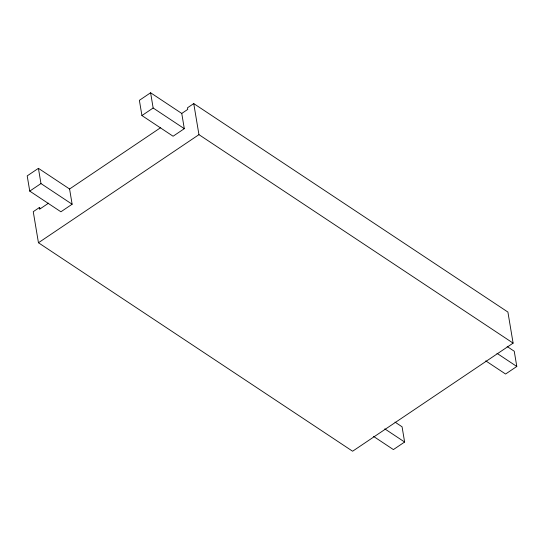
<?xml version="1.0" encoding="UTF-8"?>
<svg xmlns="http://www.w3.org/2000/svg" width="544" height="544" viewBox="0 0 544 544"><rect width="100%" height="100%" fill="white"/><g stroke="black" fill="none" stroke-linecap="round" stroke-linejoin="round"><path stroke-width="0.82" d="M38.42 168.327L27.2 175.882L29.75 191.114L60.908 211.793L72.128 204.231L69.578 188.999L38.42 168.327L40.97 183.559L72.128 204.231M150.6 92.772L139.38 100.327L141.93 115.559L173.087 136.231L184.307 128.676L181.757 113.444L150.6 92.772L153.15 108.004L184.307 128.676M29.75 191.114L40.97 183.559M141.93 115.559L153.15 108.004M40.671 208.576L39.256 207.638L33.252 211.684L38.447 242.753L352.607 451.228L513.108 343.128L507.906 312.066L193.746 103.584L187.496 107.794L187.762 109.398L181.757 113.444M48.593 203.136L39.528 209.243L39.256 207.638M69.578 188.999L160.718 127.616M38.447 242.753L198.948 134.654L193.746 103.584M394.992 422.096L402.07 426.795L404.62 442.027L393.4 449.582L373.572 436.424M507.171 346.535L514.25 351.24L516.8 366.472L505.58 374.027L485.758 360.869M198.948 134.654L513.108 343.128M496.971 353.314L516.8 366.472M384.792 428.869L404.62 442.027"/></g></svg>
